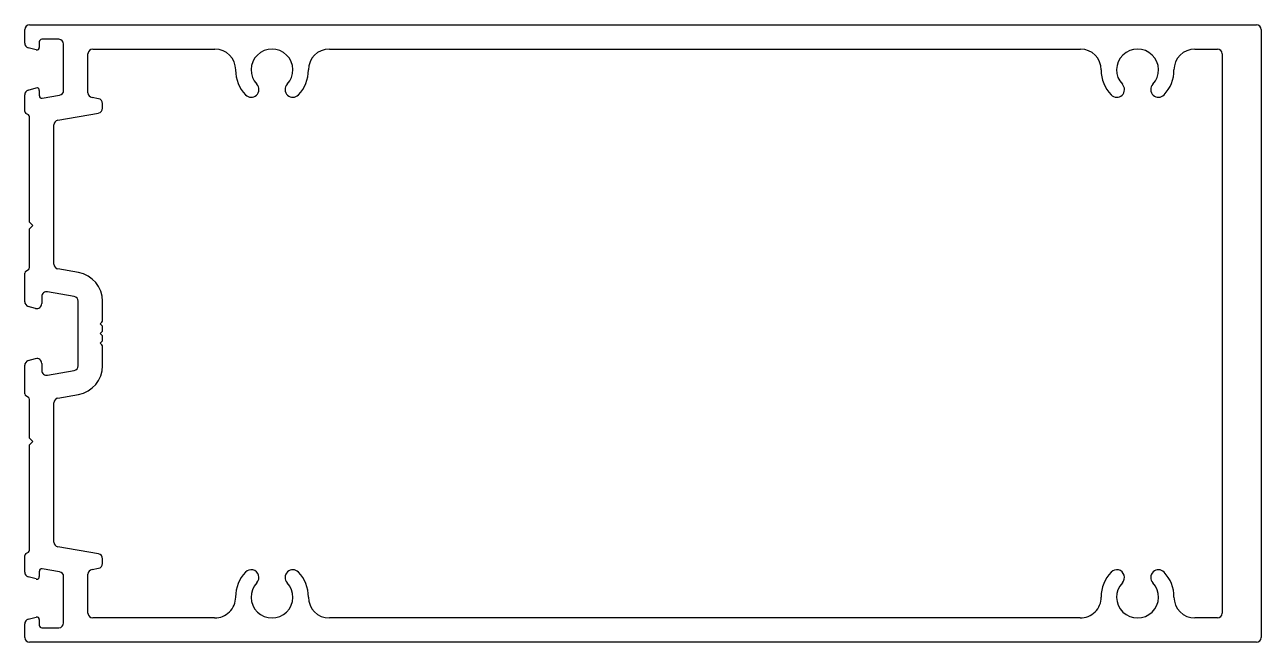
# Model space of a CAD drawing. Extents: x 5 to 132, y 4 to 67.
import ezdxf

# ---------------------------------------------------------------- set-up
doc = ezdxf.new("R2010")
doc.units = 0
doc.layers.get('0').update_dxf_attribs({"linetype": 'CONTINUOUS'})

msp = doc.modelspace()

# ---------------------------------------------------------------- linework, layer by layer
for p, q in [((5.31, 67.31), (131.31, 67.31)), ((4.81, 65.42), (4.81, 66.81)), ((131.81, 66.81), (131.81, 4.31)), ((6, 64.72), (5.18, 64.93)), ((6.31, 65.56), (6.31, 64.96)), ((8.31, 65.81), (6.56, 65.81)), ((8.81, 60.56), (8.81, 65.31)), ((11.81, 64.81), (24.34, 64.81)), ((36.1, 64.81), (113.24, 64.81)), ((125, 64.81), (127.31, 64.81)), ((11.31, 60.32), (11.31, 64.31)), ((127.81, 64.31), (127.81, 6.81)), ((4.81, 58.4), (4.81, 60.1)), ((5.18, 60.59), (6, 60.81)), ((6.31, 60.56), (6.31, 60)), ((6.61, 59.75), (8.4, 60.07)), ((12.4, 59.7), (11.73, 59.82)), ((12.81, 58.73), (12.81, 59.21)), ((5.19, 58.04), (4.94, 58.19)), ((5.31, 47.02), (5.31, 57.83)), ((8.23, 57.5), (12.4, 58.23)), ((7.81, 42.69), (7.81, 57.01)), ((5.66, 46.67), (5.31, 47.02)), ((5.31, 46.32), (5.66, 46.67)), ((5.31, 42.34), (5.31, 46.32)), ((4.94, 41.98), (5.19, 42.13)), ((10.33, 41.83), (8.23, 42.2)), ((4.81, 38.83), (4.81, 41.77)), ((9.9, 39.37), (7.15, 39.85)), ((5.93, 38.14), (5.18, 38.35)), ((6.56, 39.36), (6.56, 38.63)), ((10.31, 32.25), (10.31, 38.87)), ((12.81, 36.91), (12.81, 38.87)), ((12.57, 36.57), (12.74, 36.74)), ((12.74, 36.38), (12.57, 36.56)), ((12.57, 35.57), (12.74, 35.74)), ((12.81, 35.91), (12.81, 36.21)), ((12.74, 35.38), (12.57, 35.56)), ((12.57, 34.57), (12.74, 34.74)), ((12.74, 34.38), (12.57, 34.56)), ((12.81, 34.91), (12.81, 35.21)), ((12.81, 32.25), (12.81, 34.21)), ((4.81, 29.36), (4.81, 32.29)), ((5.18, 32.78), (5.93, 32.98)), ((6.56, 32.49), (6.56, 31.76)), ((7.15, 31.27), (9.9, 31.76)), ((8.23, 28.92), (10.33, 29.29)), ((5.19, 28.99), (4.94, 29.14)), ((5.31, 24.8), (5.31, 28.78)), ((7.81, 14.12), (7.81, 28.43)), ((5.66, 24.45), (5.31, 24.8)), ((5.31, 24.1), (5.66, 24.45)), ((5.31, 13.3), (5.31, 24.1)), ((4.81, 11.02), (4.81, 12.72)), ((4.94, 12.94), (5.19, 13.08)), ((12.4, 12.89), (8.23, 13.62)), ((12.81, 11.91), (12.81, 12.4)), ((6, 10.32), (5.18, 10.53)), ((6.31, 11.13), (6.31, 10.56)), ((8.4, 11.06), (6.61, 11.37)), ((8.81, 5.81), (8.81, 10.56)), ((11.31, 6.81), (11.31, 10.81)), ((11.73, 11.3), (12.4, 11.42)), ((5.18, 6.19), (6, 6.41)), ((4.81, 4.31), (4.81, 5.7)), ((6.31, 6.16), (6.31, 5.56)), ((6.56, 5.31), (8.31, 5.31)), ((24.31, 6.31), (11.81, 6.31)), ((113.21, 6.31), (36.1, 6.31)), ((127.31, 6.31), (125, 6.31)), ((131.31, 3.81), (5.31, 3.81))]:
    msp.add_line(p, q)
for centre, radius, start, end in [((5.31, 66.81), 0.5, 90, 180), ((131.31, 66.81), 0.5, 0, 90), ((5.31, 65.42), 0.5, 180, 255), ((6.06, 64.96), 0.25, 255, 360), ((6.56, 65.56), 0.25, 90, 180), ((8.31, 65.31), 0.5, 0, 90), ((11.81, 64.31), 0.5, 90, 180), ((24.33, 62.66), 2.15, 0.0049, 89.568), ((30.21, 62.66), 2.15, 316.6427, 223.3573), ((36.1, 62.66), 2.15, 90, 179.9945), ((113.23, 62.66), 2.15, 0.0049, 89.568), ((119.11, 62.66), 2.15, 316.6427, 223.3573), ((125, 62.66), 2.15, 90, 179.9945), ((127.31, 64.31), 0.5, 360, 90), ((30.21, 62.66), 3.74, 180.0049, 223.3573), ((30.21, 62.66), 3.74, 316.6427, 359.9945), ((119.11, 62.66), 3.74, 180.0049, 223.3573), ((119.11, 62.66), 3.74, 316.6427, 359.9945), ((28.07, 60.64), 0.794, 223.3573, 43.3573), ((32.35, 60.64), 0.794, 136.6427, 316.6427), ((116.97, 60.64), 0.794, 223.3573, 43.3573), ((121.25, 60.64), 0.794, 136.6427, 316.6427), ((5.31, 60.1), 0.5, 105, 180), ((6.06, 60.56), 0.25, 0, 105), ((6.57, 60), 0.253, 179.3042, 279.3042), ((8.31, 60.56), 0.5, 280, 360), ((11.81, 60.32), 0.5, 180, 260), ((12.31, 59.21), 0.5, 0, 80), ((12.31, 58.73), 0.5, 280, 0), ((5.06, 58.4), 0.25, 180, 240), ((5.06, 57.83), 0.25, 360, 60), ((8.31, 57.01), 0.5, 100, 180), ((5.06, 41.77), 0.25, 120, 180), ((5.06, 42.34), 0.25, 300, 0), ((8.31, 42.69), 0.5, 180, 260), ((9.81, 38.87), 3, 360, 80), ((7.06, 39.36), 0.5, 80, 180), ((5.31, 38.83), 0.5, 180, 255), ((6.06, 38.63), 0.5, 255, 360), ((9.81, 38.87), 0.5, 360, 80), ((12.56, 36.91), 0.25, 315, 360), ((12.57, 36.56), 0.008, 135, 225), ((12.57, 35.56), 0.008, 135, 225), ((12.56, 36.21), 0.25, 360, 45), ((12.56, 35.91), 0.25, 315, 360), ((12.57, 34.56), 0.008, 135, 225), ((12.56, 35.21), 0.25, 0, 45), ((12.56, 34.91), 0.25, 315, 360), ((12.56, 34.21), 0.25, 0, 45), ((5.31, 32.29), 0.5, 105, 180), ((6.06, 32.49), 0.5, 0, 105), ((7.06, 31.76), 0.5, 180, 280), ((9.81, 32.25), 0.5, 280, 360), ((9.81, 32.25), 3, 280, 0), ((5.06, 29.36), 0.25, 180, 240), ((5.06, 28.78), 0.25, 360, 60), ((8.31, 28.43), 0.5, 100, 180), ((8.31, 14.12), 0.5, 180, 260), ((5.06, 12.72), 0.25, 120, 180), ((5.06, 13.3), 0.25, 300, 360), ((12.31, 12.4), 0.5, 360, 80), ((12.31, 11.91), 0.5, 280, 360), ((5.31, 11.02), 0.5, 180, 255), ((6.06, 10.56), 0.25, 255, 360), ((6.57, 11.12), 0.253, 79.3042, 179.3042), ((8.31, 10.56), 0.5, 0, 80), ((11.81, 10.81), 0.5, 100, 180), ((30.21, 8.46), 3.74, 136.6427, 179.9951), ((28.07, 10.48), 0.794, 316.6427, 136.6427), ((32.35, 10.48), 0.794, 43.3573, 223.3573), ((30.21, 8.46), 3.74, 0.0055, 43.3573), ((119.11, 8.46), 3.74, 136.6427, 179.9951), ((116.97, 10.48), 0.794, 316.6427, 136.6427), ((121.25, 10.48), 0.794, 43.3573, 223.3573), ((119.11, 8.46), 3.74, 0.0055, 43.3573), ((30.21, 8.46), 2.15, 136.6427, 43.3573), ((119.11, 8.46), 2.15, 136.6427, 43.3573), ((24.33, 8.46), 2.15, 269.568, 359.9951), ((36.1, 8.46), 2.15, 180.0055, 270), ((113.23, 8.46), 2.15, 269.568, 359.9951), ((125, 8.46), 2.15, 180.0055, 270), ((6.06, 6.16), 0.25, 0, 105), ((11.81, 6.81), 0.5, 180, 270), ((127.31, 6.81), 0.5, 270, 0), ((5.31, 5.7), 0.5, 105, 180), ((6.56, 5.56), 0.25, 180, 270), ((8.31, 5.81), 0.5, 270, 360), ((5.31, 4.31), 0.5, 180, 270), ((131.31, 4.31), 0.5, 270, 0)]:
    msp.add_arc(centre, radius, start, end)

doc.saveas('drawing.dxf')
